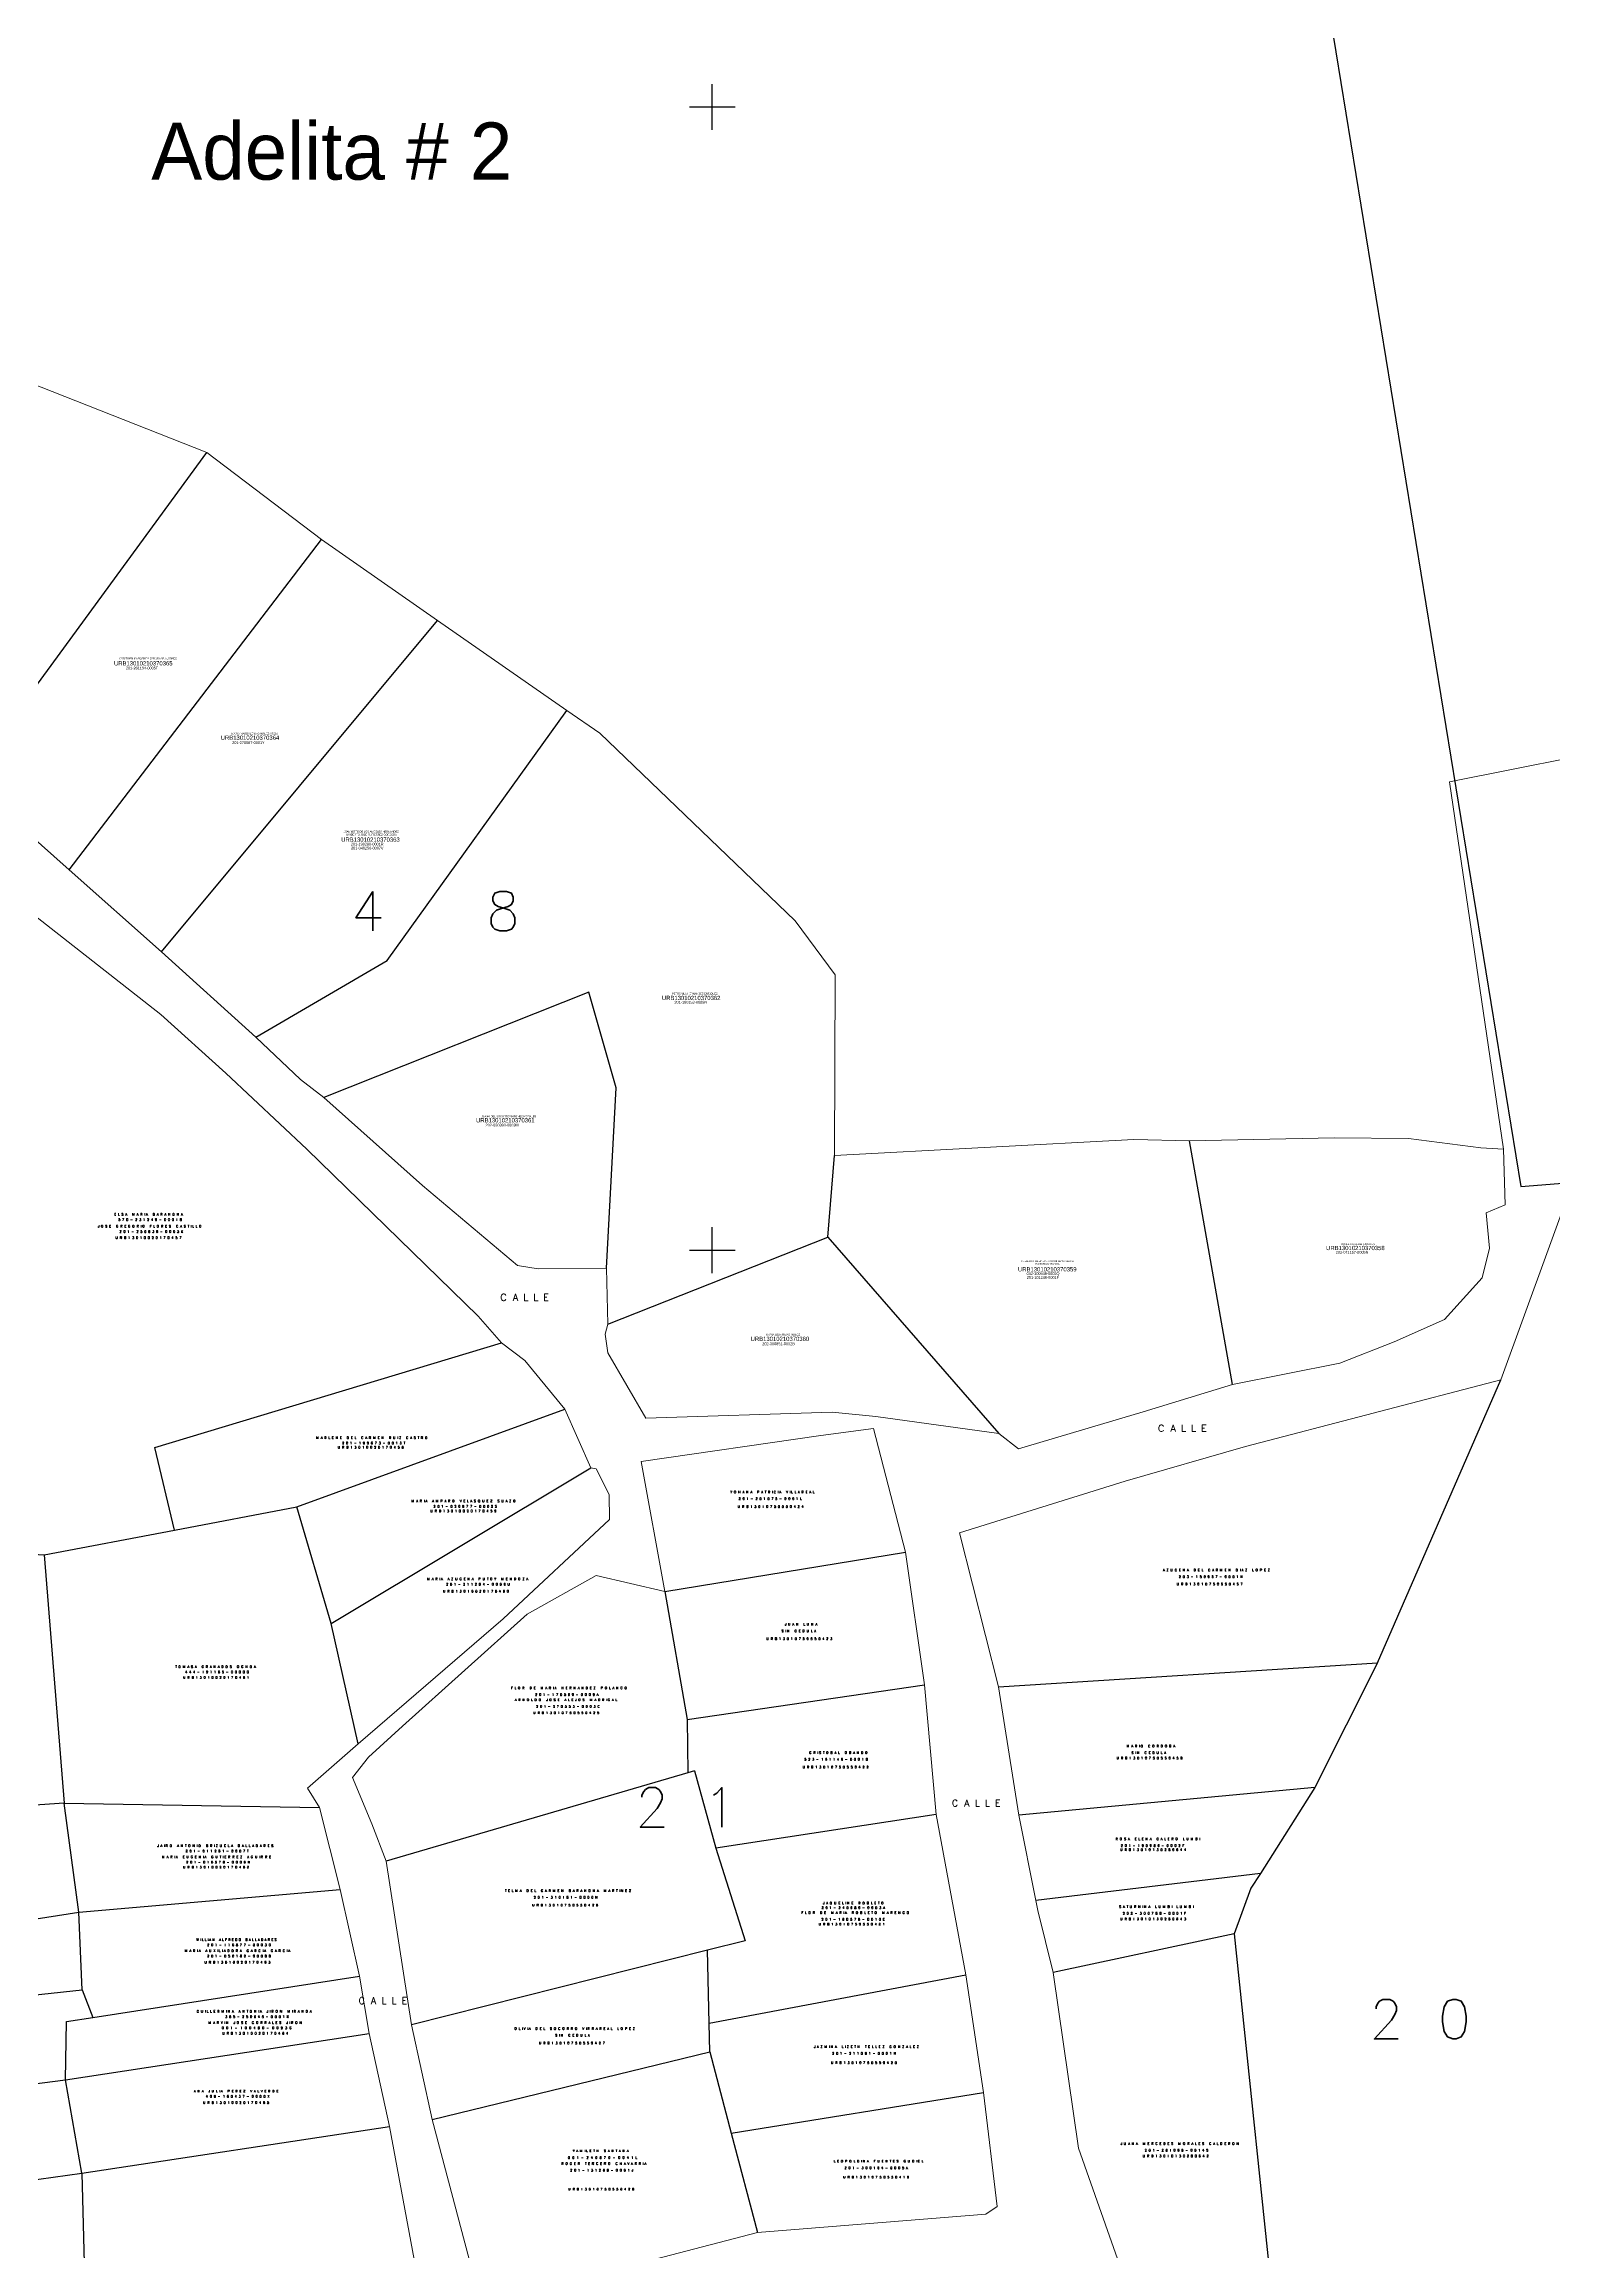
# Model space of a CAD drawing. Header units: metres. Extents: x 615331 to 657292, y 1301217 to 1321009.
# Drawn here: x 629563.9 to 629696, y 1319106.8 to 1319299.9 of the extents above; entities that cross this region are included whole.
import ezdxf
from ezdxf.enums import TextEntityAlignment as Align

# ---------------------------------------------------------------- set-up
doc = ezdxf.new("R2010")
doc.units = ezdxf.units.M
for name, color, linetype, lineweight in [('101', 3, 'Continuous', 0), ('1ER CEDULA', 7, 'Continuous', 0), ('1ER PROPIETARIO', 150, 'Continuous', 0), ('2DA CEDULA', 7, 'Continuous', 0), ('2DO PROPIETARIO', 7, 'Continuous', 0), ('486', 7, 'Continuous', 0), ('4861', 7, 'Continuous', 0), ('CALLES', 7, 'Continuous', 0), ('Nivel 3', 7, 'Continuous', 0), ('NumMZLote', 172, 'Continuous', 0)]:
    doc.layers.add(name, color=color, linetype=linetype, lineweight=lineweight)
for name, color, linetype in [('2', 1, 'Continuous'), ('42', 7, 'Continuous'), ('5', 7, 'Continuous')]:
    doc.layers.add(name, color=color, linetype=linetype)
doc.styles.add('Style-ENGINEERING', font='ENGINEERING.shx')
doc.styles.add('Style-INTL_ISO', font='INTL_ISO.shx')
doc.styles.add('Style-Txt', font='txt_____.ttf')

# ---------------------------------------------------------------- blocks, each defined once
blk = doc.blocks.new('COORD')
at = {"layer": '42', "color": 2, "linetype": 'Continuous'}
for p, q in [((0, -2), (0, 2)), ((-2, 0), (2, 0))]:
    blk.add_line(p, q, dxfattribs=at)

msp = doc.modelspace()

# ---------------------------------------------------------------- linework, layer by layer
at = {"layer": '2', "color": 1, "linetype": 'Continuous'}
msp.add_lwpolyline([(629673.45823, 1319320.76708), (629693.14623, 1319200.01108), (629702.29323, 1319200.76208), (629725.05323, 1319101.35208), (629726.04023, 1319073.64608), (629722.46123, 1319052.55508), (629718.63723, 1319039.59708), (629709.47823, 1319028.17108), (629703.11723, 1319018.52008)], dxfattribs=at)
at = {"layer": '486', "color": 7, "linetype": 'Continuous', "lineweight": -3}
for points in [[(629557.21023, 1319235.63308), (629578.16623, 1319264.21508)], [(629566.10723, 1319227.72708), (629588.19723, 1319256.61408)], [(629574.19923, 1319220.54608), (629598.33523, 1319249.52908)], [(629582.45523, 1319213.09308), (629593.93966, 1319219.80113), (629609.6606, 1319241.67126)], [(629613.98434, 1319208.6483), (629611.57801, 1319217.0089), (629588.38723, 1319207.79408)], [(629613.13623, 1319192.87108), (629613.98434, 1319208.6483)], [(629667.91223, 1319182.70508), (629664.13023, 1319204.02108)], [(629632.47921, 1319195.59131), (629633.08523, 1319202.71908)], [(629613.23523, 1319187.96508), (629632.47921, 1319195.59131)], [(629632.47921, 1319195.59131), (629647.46623, 1319178.40908)], [(629573.60506, 1319177.1797), (629603.94723, 1319186.35808)], [(629680.60083, 1319158.3394), (629691.36923, 1319183.09908)], [(629586.02942, 1319172.01176), (629609.48023, 1319180.53008)], [(629575.32293, 1319169.96697), (629573.60506, 1319177.1797)], [(629589.02332, 1319161.79124), (629611.76323, 1319175.39808)], [(629575.32293, 1319169.96697), (629586.02942, 1319172.01176)], [(629589.02332, 1319161.79124), (629586.02942, 1319172.01176)], [(629563.91702, 1319167.78859), (629575.32293, 1319169.96697)], [(629549.04388, 1319168.68282), (629563.91702, 1319167.78859)], [(629618.23623, 1319164.57708), (629639.29723, 1319168.03908)], [(629563.91702, 1319167.78859), (629565.65863, 1319146.06793)], [(629618.23623, 1319164.57708), (629620.16972, 1319153.39298)], [(629591.40923, 1319151.25808), (629589.02332, 1319161.79124)], [(629647.41723, 1319156.23908), (629680.60083, 1319158.3394)], [(629680.60083, 1319158.3394), (629675.10679, 1319147.44649)], [(629620.16972, 1319153.39298), (629640.94923, 1319156.42808)], [(629620.16972, 1319153.39298), (629620.23577, 1319148.72344)], [(629620.23577, 1319148.72344), (629593.84523, 1319140.99108)], [(629620.81157, 1319148.89215), (629620.23577, 1319148.72344)], [(629620.81157, 1319148.89215), (629622.69239, 1319142.14956)], [(629675.10679, 1319147.44649), (629649.21923, 1319145.03108)], [(629675.10679, 1319147.44649), (629670.34073, 1319139.9302)], [(629565.65863, 1319146.06793), (629552.48964, 1319145.16368)], [(629566.96718, 1319136.53734), (629565.65863, 1319146.06793)], [(629565.65863, 1319146.06793), (629588.01223, 1319145.69308)], [(629641.97123, 1319145.07808), (629622.69239, 1319142.14956)], [(629622.69239, 1319142.14956), (629625.24717, 1319134.04258), (629621.95031, 1319133.2115)], [(629670.34073, 1319139.9302), (629650.68153, 1319137.57308)], [(629670.34073, 1319139.9302), (629669.50206, 1319138.62669)], [(629566.96718, 1319136.53734), (629589.83223, 1319138.51008)], [(629669.50206, 1319138.62669), (629668.05079, 1319134.63215)], [(629541.00323, 1319132.48908), (629566.96718, 1319136.53734)], [(629567.24077, 1319129.75659), (629566.96718, 1319136.53734)], [(629621.95031, 1319133.2115), (629596.06023, 1319126.68508)], [(629622.10652, 1319126.82805), (629621.95031, 1319133.2115)], [(629668.05079, 1319134.63215), (629652.20223, 1319131.27608)], [(629668.05079, 1319134.63215), (629671.81323, 1319098.65508)], [(629542.23423, 1319127.07408), (629567.24077, 1319129.75659)], [(629567.24077, 1319129.75659), (629568.18315, 1319127.33339)], [(629568.18315, 1319127.33339), (629591.52523, 1319130.94608)], [(629622.10652, 1319126.82805), (629644.58223, 1319131.05908)], [(629565.79846, 1319121.87434), (629565.8608, 1319126.97396)], [(629565.79846, 1319121.87434), (629592.35923, 1319125.93908)], [(629565.8608, 1319126.97396), (629568.18315, 1319127.33339)], [(629622.16804, 1319124.31417), (629622.10652, 1319126.82805)], [(629597.87423, 1319118.41408), (629622.16804, 1319124.31417)], [(629622.16804, 1319124.31417), (629624.04669, 1319117.22203)], [(629544.03523, 1319119.08108), (629565.79846, 1319121.87434)], [(629567.21744, 1319113.69653), (629565.79846, 1319121.87434)], [(629624.04669, 1319117.22203), (629646.11823, 1319120.77208)], [(629567.21744, 1319113.69653), (629594.12523, 1319117.78208)], [(629624.04669, 1319117.22203), (629626.35123, 1319108.52208)], [(629545.87023, 1319110.74708), (629567.21744, 1319113.69653)], [(629567.21744, 1319113.69653), (629567.46843, 1319103.59965)]]:
    msp.add_lwpolyline(points, dxfattribs=at)
at = {"layer": '4861', "color": 21, "linetype": 'Continuous', "lineweight": 13}
for points in [[(629578.16623, 1319264.21508), (629562.55223, 1319270.38108)], [(629588.19723, 1319256.61408), (629578.16623, 1319264.21508)], [(629598.33523, 1319249.52908), (629588.19723, 1319256.61408)], [(629609.6606, 1319241.67126), (629598.33523, 1319249.52908)], [(629633.08523, 1319202.71908), (629633.12423, 1319218.53208), (629629.63123, 1319223.26608), (629612.53623, 1319239.67608), (629609.6606, 1319241.67126)], [(629557.21023, 1319235.63308), (629566.10723, 1319227.72708)], [(629560.07223, 1319226.10008), (629574.13523, 1319215.07208), (629579.82023, 1319209.92408), (629586.91823, 1319203.29608), (629601.90523, 1319188.68308), (629603.94723, 1319186.35808)], [(629566.10723, 1319227.72708), (629574.19923, 1319220.54608)], [(629574.19923, 1319220.54608), (629582.45523, 1319213.09308)], [(629582.45523, 1319213.09308), (629586.34723, 1319209.37208), (629588.38723, 1319207.79408)], [(629588.38723, 1319207.79408), (629597.01823, 1319200.10408), (629605.34023, 1319193.10508), (629607.14123, 1319192.82308), (629613.13623, 1319192.87108)], [(629664.13023, 1319204.02108), (629659.25923, 1319204.11708), (629633.08523, 1319202.71908)], [(629667.91223, 1319182.70508), (629677.30523, 1319184.57208), (629682.04223, 1319186.43008), (629686.46623, 1319188.37208), (629689.73723, 1319192.03908), (629690.39623, 1319194.61808), (629690.11123, 1319197.71108), (629691.76823, 1319198.42308), (629691.61923, 1319203.29108), (629689.62223, 1319203.40608), (629683.28923, 1319204.21608), (629676.80923, 1319204.28108), (629664.13023, 1319204.02108)], [(629691.36923, 1319183.09908), (629697.58223, 1319200.15908)], [(629613.23523, 1319187.96508), (629613.13623, 1319192.87108)], [(629636.67923, 1319179.91008), (629632.86123, 1319180.28308), (629616.57023, 1319179.76708), (629613.23423, 1319185.46608), (629613.01623, 1319187.09608), (629613.23523, 1319187.96508)], [(629603.94723, 1319186.35808), (629605.97623, 1319184.78808), (629609.48023, 1319180.53008)], [(629691.36923, 1319183.09908), (629669.03823, 1319177.28908), (629658.50223, 1319174.23808), (629644.00323, 1319169.72308)], [(629647.46623, 1319178.40908), (629649.17823, 1319177.06808), (629660.09423, 1319180.30108), (629667.91223, 1319182.70508)], [(629609.48023, 1319180.53008), (629611.76323, 1319175.39808)], [(629636.67923, 1319179.91008), (629647.46623, 1319178.40908)], [(629636.48223, 1319178.84508), (629631.88123, 1319178.22608), (629616.15023, 1319175.96108), (629618.23623, 1319164.57708)], [(629639.29723, 1319168.03908), (629636.48223, 1319178.84508)], [(629611.76323, 1319175.39808), (629612.22223, 1319175.33108), (629613.37323, 1319173.08108), (629613.39923, 1319170.90208)], [(629591.40923, 1319151.25808), (629604.08623, 1319162.19408), (629613.39923, 1319170.90208)], [(629639.29723, 1319168.03908), (629640.94923, 1319156.42808)], [(629647.41723, 1319156.23908), (629644.00323, 1319169.72308)], [(629618.23623, 1319164.57708), (629612.21423, 1319165.99908), (629606.17023, 1319162.61608)], [(629606.17023, 1319162.61608), (629595.26323, 1319152.81608), (629592.28523, 1319150.08808), (629590.88923, 1319148.32208), (629592.60323, 1319144.28208)], [(629640.94923, 1319156.42808), (629641.97123, 1319145.07808)], [(629649.21923, 1319145.03108), (629647.41723, 1319156.23908)], [(629586.96923, 1319147.37808), (629591.40923, 1319151.25808)], [(629586.96923, 1319147.37808), (629588.01223, 1319145.69308)], [(629588.01223, 1319145.69308), (629589.83223, 1319138.51008)], [(629641.97123, 1319145.07808), (629644.58223, 1319131.05908)], [(629650.68153, 1319137.57308), (629649.21923, 1319145.03108)], [(629593.84523, 1319140.99108), (629592.60323, 1319144.28208)], [(629596.06023, 1319126.68508), (629593.84523, 1319140.99108)], [(629589.83223, 1319138.51008), (629591.52523, 1319130.94608)], [(629652.20223, 1319131.27608), (629650.85623, 1319136.68208), (629650.68153, 1319137.57308)], [(629591.52523, 1319130.94608), (629592.35923, 1319125.93908)], [(629644.58223, 1319131.05908), (629646.11823, 1319120.77208)], [(629662.19823, 1319093.88708), (629654.41923, 1319115.90708), (629652.20223, 1319131.27608)], [(629592.35923, 1319125.93908), (629594.12523, 1319117.78208)], [(629597.87423, 1319118.41408), (629596.06023, 1319126.68508)], [(629646.11823, 1319120.77208), (629647.32423, 1319110.80208), (629646.30423, 1319110.12808), (629626.35123, 1319108.52208)], [(629594.12523, 1319117.78208), (629597.35823, 1319100.50508), (629567.85423, 1319095.70908)], [(629626.35123, 1319108.52208), (629602.15423, 1319102.22808), (629597.87423, 1319118.41408)]]:
    msp.add_lwpolyline(points, dxfattribs=at)
at = {"layer": 'CALLES', "color": 21, "linetype": 'Continuous', "lineweight": 13}
for points in [[(629686.89323, 1319235.41408), (629703.02123, 1319238.61508)], [(629686.89323, 1319235.41408), (629691.61923, 1319203.29108)]]:
    msp.add_lwpolyline(points, dxfattribs=at)

# ---------------------------------------------------------------- block references
at = {"layer": '5', "color": 2, "linetype": 'Continuous'}
for p in [(629622.37823, 1319294.45108), (629622.37823, 1319194.45108)]:
    msp.add_blockref('COORD', p, dxfattribs=at)

# ---------------------------------------------------------------- texts
at = {"layer": '101', "color": 6, "linetype": 'Continuous', "lineweight": 13, "style": 'Style-ENGINEERING'}
for s, p in [('URB13010210370365', (629570.02784, 1319245.59738)), ('URB13010210370364', (629579.36507, 1319239.0928)), ('URB13010210370363', (629589.90879, 1319230.17523)), ('URB13010210370362', (629617.97292, 1319216.32676)), ('URB13010210370361', (629601.71146, 1319205.62567)), ('URB13010210370358', (629676.09452, 1319194.45247)), ('URB13010210370359', (629649.13197, 1319192.59028)), ('URB13010210370360', (629625.73645, 1319186.50534))]:
    msp.add_text(s, height=0.375, dxfattribs=at).set_placement(p)
at = {"layer": '101', "linetype": 'Continuous', "lineweight": -3, "char_height": 0.2, "attachment_point": 5, "line_spacing_factor": 1.1, "style": 'Style-Txt'}
for s, insert in [('\\T2.010943;URB13010020170457', (629573.13241, 1319195.54394)), ('\\T2.010943;URB13010020170458', (629592.58522, 1319177.20561)), ('\\T2.010943;URB13010750550424', (629627.58027, 1319172.0198)), ('\\T2.010943;URB13010020170459', (629600.69056, 1319171.63319)), ('\\T2.010943;URB13010020170460', (629601.78904, 1319164.61701)), ('\\T2.010943;URB13010750550457', (629665.99715, 1319165.24186)), ('\\T2.010943;URB13010750550423', (629630.08527, 1319160.45768)), ('\\T2.010943;URB13010020170461', (629579.05011, 1319157.06892)), ('\\T2.010943;URB13010750550425', (629609.68687, 1319153.97725)), ('\\T2.010943;URB13010750550422', (629633.26023, 1319149.22922)), ('\\T2.010943;URB13010750550458', (629660.7297, 1319150.01813)), ('\\T2.010943;URB13010130280644', (629661.05082, 1319142.00097)), ('\\T2.010943;URB13010020170462', (629579.04678, 1319140.4783)), ('\\T2.010943;URB13010750550426', (629609.59438, 1319137.1538)), ('\\T2.010943;URB13010750550421', (629634.66762, 1319135.49254)), ('\\T2.010943;URB13010130280643', (629661.05082, 1319135.94694)), ('\\T2.010943;URB13010020170463', (629580.92113, 1319132.15767)), ('\\T2.010943;URB13010020170464', (629582.47888, 1319125.93936)), ('\\T2.010943;URB13010750550427', (629610.18202, 1319125.09122)), ('\\T2.010943;URB13010750550420', (629635.73373, 1319123.37166)), ('\\T2.010943;URB13010020170465', (629580.79858, 1319119.88279)), ('\\T2.010943;URB13010130280642', (629663.02028, 1319115.21379)), ('\\T2.010943;URB13010750550428', (629612.74586, 1319112.31002)), ('\\T2.010943;URB13010750550419', (629636.80866, 1319113.36229))]:
    msp.add_mtext(s, dxfattribs=dict(at, insert=insert))
at = {"layer": '1ER CEDULA', "color": 3, "linetype": 'Continuous', "lineweight": 13, "style": 'Style-ENGINEERING'}
for s, p in [('201-261194-0005T', (629571.06979, 1319245.25045)), ('201-270567-0001Y', (629580.36868, 1319238.72613)), ('201-190280-0001R', (629590.75883, 1319229.84517)), ('201-180153-0009N', (629619.07342, 1319216.01873)), ('202-050380-0003M', (629602.54206, 1319205.26871)), ('203-071157-0005N', (629676.93317, 1319194.14719)), ('201-101249-0001F', (629649.89558, 1319191.94146)), ('202-300851-0002B', (629626.75864, 1319186.13691))]:
    msp.add_text(s, height=0.24, dxfattribs=at).set_placement(p)
at = {"layer": '1ER CEDULA', "color": 140, "linetype": 'Continuous', "lineweight": -3, "char_height": 0.2, "attachment_point": 5, "line_spacing_factor": 1.1, "style": 'Style-Txt'}
for s, insert in [('\\T2.010943;570-231249-0001B', (629573.28229, 1319197.1171)), ('\\T2.010943;201-190673-0013T', (629592.81895, 1319177.57515)), ('\\T2.010943;201-020977-0002S', (629600.85002, 1319172.03752)), ('\\T2.010943;201-201075-0001L', (629627.52868, 1319172.7039)), ('\\T2.010943;201-211284-0006U', (629601.97143, 1319165.22813)), ('\\T2.010943;203-150957-0001N', (629666.09396, 1319165.88324)), ('\\T2.010943;SIN CEDULA', (629630.03369, 1319161.14178)), ('\\T2.010943;444-191165-0000G', (629579.13981, 1319157.54754)), ('\\T2.010943;201-170569-0009A', (629609.73528, 1319155.57247)), ('\\T2.010943;523-151146-0001B', (629633.30864, 1319149.91332)), ('\\T2.010943;SIN CEDULA', (629660.65552, 1319150.4822)), ('\\T2.010943;201-011281-0007T', (629579.12966, 1319141.88595)), ('\\T2.010943;201-190986-0002F', (629660.9835, 1319142.36372)), ('\\T2.010943;201-310161-0000N', (629609.64279, 1319137.83791)), ('\\T2.010943;201-240980-0003A', (629634.79782, 1319136.92564)), ('\\T2.010943;202-300768-0001F', (629661.14815, 1319136.43634)), ('\\T2.010943;201-110877-0003G', (629581.06205, 1319133.67463)), ('\\T2.010943;365-250645-0001X', (629582.62407, 1319127.39096)), ('\\T2.010943;SIN CEDULA', (629610.23043, 1319125.77532)), ('\\T2.010943;201-211091-0001N', (629635.75214, 1319124.18409)), ('\\T2.010943;409-160437-0000X', (629580.94376, 1319120.41906)), ('\\T2.213131;001-240870-0041L', (629612.87393, 1319115.07866)), ('\\T2.010943;201-300164-0005A', (629636.80707, 1319114.17472)), ('\\T2.010943;201-281068-0014S', (629663.08595, 1319115.71586))]:
    msp.add_mtext(s, dxfattribs=dict(at, insert=insert))
at = {"layer": '1ER PROPIETARIO', "color": 140, "linetype": 'Continuous', "lineweight": -3, "attachment_point": 5}
for s, insert, char_height, line_spacing_factor, style in [('\\H0.163840;CRISTHIAN MARGARITA ZAMBRANA ALVAREZ', (629573.00115, 1319246.21177), 0.16384, 0.75, 'Style-ENGINEERING'), ('\\H0.163840;MARIA MAGDALENA CANALES ARCIA ', (629582.34647, 1319239.62942), 0.16384, 0.75, 'Style-ENGINEERING'), ('\\H0.163840;JEANNETTE DE LOS ANGELES HERNANDEZ', (629592.53926, 1319231.0619), 0.16384, 0.75, 'Style-ENGINEERING'), ('\\H0.163840;PETRONILA HERNANDEZ ENRIQUEZ', (629620.85386, 1319216.86397), 0.16384, 0.75, 'Style-ENGINEERING'), ('\\H0.163840;JUANA DEL SOCORRO SANCHEZ MORALES ', (629604.5779, 1319206.16038), 0.16384, 0.75, 'Style-ENGINEERING'), ('\\T2.010943;ELSA MARIA BARAHONA ', (629573.13559, 1319197.58039), 0.2, 1.1, 'Style-Txt'), ('\\H0.163840;DIGNA ROSA BALLADARES', (629678.89935, 1319194.96921), 0.16384, 0.75, 'Style-ENGINEERING'), ('\\H0.163840;RAMONA MIRANDA ', (629651.71084, 1319193.25106), 0.16384, 0.75, 'Style-ENGINEERING'), ('\\H0.163840;MARIA LIDIA RIVAS MUNOZ ', (629628.58552, 1319187.05181), 0.16384, 0.75, 'Style-ENGINEERING'), ('\\T2.010943;MARLENE DEL CARMEN RUIZ CASTRO', (629592.67225, 1319178.03845), 0.2, 1.1, 'Style-Txt'), ('\\T2.010943;MARIA AMPARO VELASQUEZ SUAZO', (629600.70333, 1319172.50081), 0.2, 1.1, 'Style-Txt'), ('\\T2.010943;YOHANA PATRICIA VILLAREAL', (629627.72438, 1319173.28751), 0.2, 1.1, 'Style-Txt'), ('\\T2.010943;AZUCENA DEL CARMEN DIAZ LOPEZ', (629666.57971, 1319166.46685), 0.2, 1.1, 'Style-Txt'), ('\\T2.010943;MARIA AZUCENA PUTOY MENDOZA', (629601.92473, 1319165.69143), 0.2, 1.1, 'Style-Txt'), ('\\T2.010943;JUAN LUNA', (629630.22938, 1319161.72539), 0.2, 1.1, 'Style-Txt'), ('\\T2.010943;TOMASA GRANADOS OCHOA', (629578.99312, 1319158.01084), 0.2, 1.1, 'Style-Txt'), ('\\T2.010943;FLOR DE MARIA HERNANDEZ POLANCO', (629609.93098, 1319156.15607), 0.2, 1.1, 'Style-Txt'), ('\\T2.010943;CRISTOBAL OBANDO', (629633.50434, 1319150.49693), 0.2, 1.1, 'Style-Txt'), ('\\T2.010943;MARIO CORDOBA ', (629660.84127, 1319151.06581), 0.2, 1.1, 'Style-Txt'), ('\\T2.010943;ROSA ELENA CALERO LUMBI', (629661.41587, 1319142.94733), 0.2, 1.1, 'Style-Txt'), ('\\T2.010943;JAIRO ANTONIO BRIZUELA BALLADARES ', (629578.98297, 1319142.34924), 0.2, 1.1, 'Style-Txt'), ('\\T2.010943;TELMA DEL CARMEN BARAHONA MARTINEZ', (629609.83849, 1319138.42151), 0.2, 1.1, 'Style-Txt'), ('\\T2.010943;JAQUELINE ROBLETO', (629634.8106, 1319137.32337), 0.2, 1.1, 'Style-Txt'), ('\\T2.010943;SATURNINA LUMBI LUMBI', (629661.28498, 1319137.01995), 0.2, 1.1, 'Style-Txt'), ('\\T1.758207;WILLIAM ALFREDO BALLADARES', (629580.81535, 1319134.13792), 0.2, 1.1, 'Style-Txt'), ('\\T2.010943;GUILLERMINA ANTONIA JIRON MIRANDA', (629582.37737, 1319127.85426), 0.2, 1.1, 'Style-Txt'), ('\\T2.010943;OLIVIA DEL SOCORRO VIRRAREAL LOPEZ', (629610.42613, 1319126.35893), 0.2, 1.1, 'Style-Txt'), ('\\T2.010943;JAZMINA LIZETH TELLEZ GONZALEZ', (629635.94784, 1319124.7677), 0.2, 1.1, 'Style-Txt'), ('\\T2.010943;ANA JULIA PEREZ VALVERDE', (629580.79707, 1319120.88236), 0.2, 1.1, 'Style-Txt'), ('\\T2.010943;JUANA MERCEDES MORALES CALDERON', (629663.38164, 1319116.29947), 0.2, 1.1, 'Style-Txt'), ('\\T2.010943;YAMILETH SANTANA ', (629612.69748, 1319115.66227), 0.2, 1.1, 'Style-Txt'), ('\\T2.010943;LEOPOLDINA FUENTES GUDIEL', (629637.00277, 1319114.75832), 0.2, 1.1, 'Style-Txt')]:
    msp.add_mtext(s, dxfattribs=dict(at, insert=insert, char_height=char_height, line_spacing_factor=line_spacing_factor, style=style))
at = {"layer": '2DA CEDULA', "color": 3, "linetype": 'Continuous', "lineweight": 13, "style": 'Style-ENGINEERING'}
for s, p in [('201-040256-0007V', (629590.77043, 1319229.4969)), ('042-300949-0002Q', (629649.88397, 1319192.27813))]:
    msp.add_text(s, height=0.24, dxfattribs=at).set_placement(p)
at = {"layer": '2DA CEDULA', "color": 140, "linetype": 'Continuous', "lineweight": -3, "char_height": 0.2, "attachment_point": 5, "line_spacing_factor": 1.1, "style": 'Style-Txt'}
for s, insert in [('\\T2.010943;201-250836-0003K', (629573.38229, 1319196.0786)), ('\\T2.010943;201-270553-0003C', (629609.83528, 1319154.53303)), ('\\T2.010943;201-010578-0006N', (629579.22966, 1319140.91461)), ('\\T2.010943;201-180578-0010E', (629634.78704, 1319135.91303)), ('\\T2.010943;201-050182-0008B', (629581.06205, 1319132.70329)), ('\\T2.213131;001-100480-0093G', (629582.62407, 1319126.41962)), ('\\T2.010943;201-131268-0001J', (629612.77393, 1319113.96939))]:
    msp.add_mtext(s, dxfattribs=dict(at, insert=insert))
at = {"layer": '2DO PROPIETARIO', "color": 140, "linetype": 'Continuous', "lineweight": -3, "attachment_point": 5}
for s, insert, char_height, line_spacing_factor, style in [('\\H0.163840;HUMBERTO JOSE GUTIERREZ CORDOBA', (629592.50443, 1319230.79489), 0.16384, 0.75, 'Style-ENGINEERING'), ('\\T2.010943;JOSE GREGORIO FLORES CASTILLO', (629573.23559, 1319196.5419), 0.2, 1.1, 'Style-Txt'), ('\\H0.163840;GERARDO MERCEDES AGUILAR MORAGA ', (629651.69923, 1319193.48325), 0.16384, 0.75, 'Style-ENGINEERING'), ('\\T2.010943;ARNOLDO JOSE ALEJOS MADRIGAL', (629609.65883, 1319155.11664), 0.2, 1.1, 'Style-Txt'), ('\\T2.010943;MARIA EUGENIA GUTIERREZ AGUIRRE', (629579.08297, 1319141.3779), 0.2, 1.1, 'Style-Txt'), ('\\T2.010943;FLOR DE MARIA ROBLETO MARENCO', (629634.98274, 1319136.49663), 0.2, 1.1, 'Style-Txt'), ('\\T2.010943;MARIA AUXILIADORA GARCIA GARCIA', (629580.91535, 1319133.16658), 0.2, 1.1, 'Style-Txt'), ('\\T2.010943;MARVIN JOSE CORRALES JIRON', (629582.47737, 1319126.88292), 0.2, 1.1, 'Style-Txt'), ('\\T2.010943;ROGER TERCERO CHAVARRIA', (629612.96963, 1319114.553), 0.2, 1.1, 'Style-Txt')]:
    msp.add_mtext(s, dxfattribs=dict(at, insert=insert, char_height=char_height, line_spacing_factor=line_spacing_factor, style=style))
at = {"layer": 'CALLES', "color": 140, "linetype": 'Continuous', "lineweight": -3, "char_height": 0.5971968, "attachment_point": 5, "line_spacing_factor": 1.1, "style": 'Style-Txt'}
for insert in [(629606.21101, 1319190.33003), (629663.76206, 1319178.8725), (629645.71974, 1319146.08025), (629593.79869, 1319128.79519)]:
    msp.add_mtext('\\T2.010943;CALLE', dxfattribs=dict(at, insert=insert))
at = {"layer": 'Nivel 3', "color": 3, "linetype": 'Continuous', "lineweight": -3, "style": 'Style-INTL_ISO'}
msp.add_text(' Adelita # 2', height=4.999998, dxfattribs=at).set_placement((629588.1594, 1319290.59041), align=Align.MIDDLE_CENTER)
at = {"layer": 'NumMZLote', "linetype": 'Continuous', "lineweight": -3, "char_height": 3.456, "attachment_point": 5, "line_spacing_factor": 1.1, "style": 'Style-Txt'}
for s, insert in [('\\T21.706897;48', (629602.59927, 1319224.1032)), ('\\T2.010943;21', (629621.59644, 1319145.70504)), ('\\T2.010943;20', (629685.84072, 1319127.18499))]:
    msp.add_mtext(s, dxfattribs=dict(at, insert=insert))

doc.saveas('drawing.dxf')
